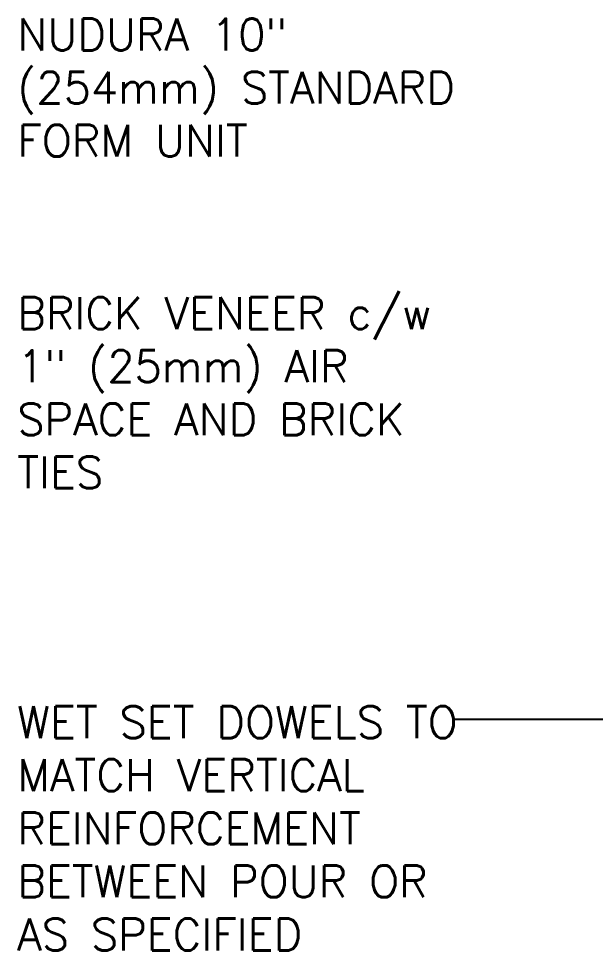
# Model space of a CAD drawing. Header units: inches. Extents: x 141.3 to 203.7, y -55.9 to 20.9.
# Drawn here: x 141.6 to 155.2, y -4.82 to 17.12 of the extents above; entities that cross this region are included whole.
import ezdxf

# ---------------------------------------------------------------- set-up
doc = ezdxf.new("R2010")
doc.units = ezdxf.units.IN
doc.header["$LTSCALE"] = 0.5
doc.header["$MEASUREMENT"] = 0
doc.layers.add('TEXT', color=4, linetype='Continuous')
doc.styles.add('DIM', font='romans.shx', dxfattribs={"width": 0.7})
doc.styles.add('ROMANS', font='romans.shx', dxfattribs={"height": 1.125})
doc.dimstyles.new('ext_12', dxfattribs={"dimscale": 12, "dimtxt": 0.09375, "dimasz": 0.09375, "dimexe": 0.09375, "dimexo": 0.0625, "dimgap": 0.0625, "dimtad": 1, "dimdec": 1, "dimzin": 3, "dimdsep": 46, "dimlunit": 4, "dimtxsty": 'DIM', "dimcen": 0.09, "dimdle": 0.09375, "dimclrt": 4, "dimadec": 0, "dimazin": 0, "dimtfac": 1, "dimtdec": 1, "dimtmove": 2, "dimatfit": 3, "dimfxl": 0, "dimfrac": 2, "dimtolj": 1, "dimtzin": 0, "dimarcsym": 0})

msp = doc.modelspace()

# ---------------------------------------------------------------- linework, layer by layer
at = {"layer": 'TEXT'}
for points in [[(162.907, 16.744, 0, 0.36, 0), (161.827, 16.744, 0, 0, 0), (148.53, 16.744, 0, 0, 0)], [(156.423, 10.157, 0, 0.36, 0), (155.343, 10.157, 0, 0, 0), (153.002, 10.157, 0, 0, 0)]]:
    msp.add_lwpolyline(points, format="xyseb", dxfattribs=at)

# ---------------------------------------------------------------- texts
at = {"layer": 'TEXT', "char_height": 0.75, "width": 11.43486, "attachment_point": 4, "style": 'ROMANS'}
for s, insert in [('NUDURA 10" (254mm) STANDARD FORM UNIT', (141.569, 15.499)), ('BRICK VENEER c/w 1" (25mm) AIR SPACE AND BRICK TIES', (141.569, 8.312)), ('WET SET DOWELS TO MATCH VERTICAL\\PREINFORCEMENT BETWEEN POUR OR AS SPECIFIED', (141.569, -1.949))]:
    msp.add_mtext(s, dxfattribs=dict(at, insert=insert))

# ---------------------------------------------------------------- leaders
at = {"layer": 'TEXT'}
msp.add_leader([(166.642, 0.614), (151.832, 0.614)], dimstyle='ext_12', override={"dimgap": 0.0625, "dimtad": 0}, dxfattribs=at)

doc.saveas('drawing.dxf')
